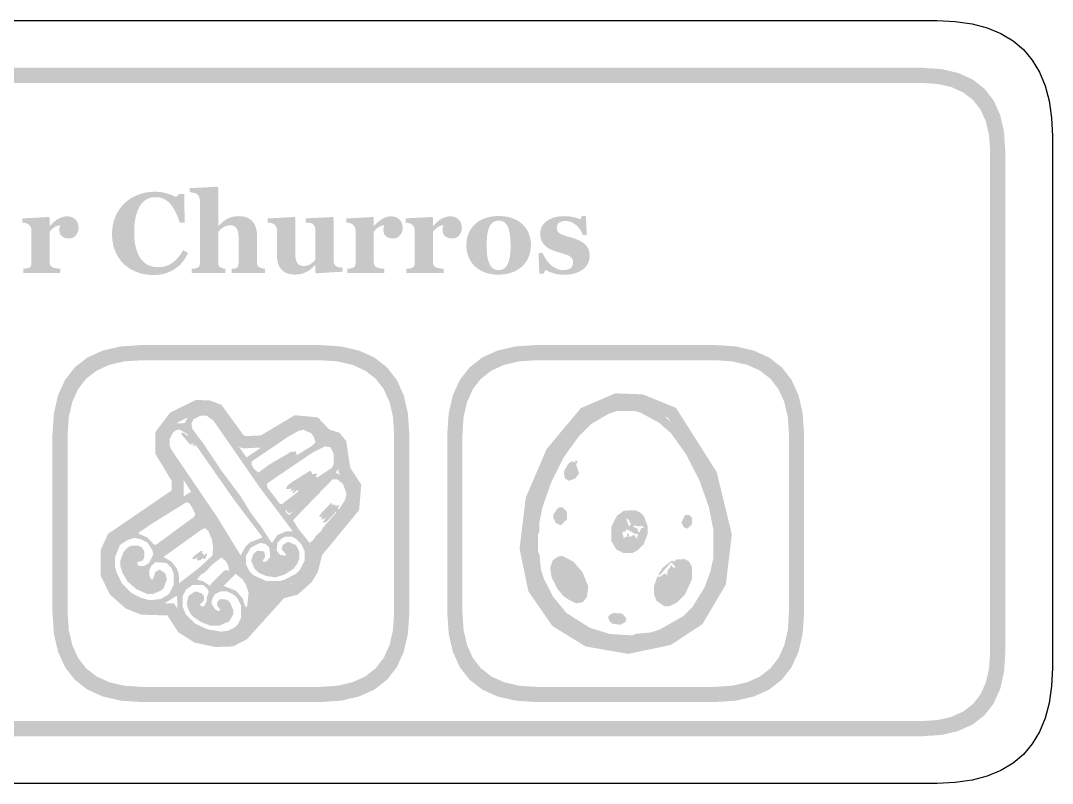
# Model space of a CAD drawing. Header units: millimetres. Extents: x 6 to 297, y 55 to 451.
# Drawn here: x 176.86 to 204.04, y 339.16 to 359.24 of the extents above; entities that cross this region are included whole.
import ezdxf

# ---------------------------------------------------------------- set-up
doc = ezdxf.new("R2010")
doc.units = ezdxf.units.MM
doc.layers.add('CUT', color=1, linetype='Continuous')
doc.layers.add('RASTER', color=7, linetype='Continuous')

msp = doc.modelspace()

# ---------------------------------------------------------------- hatches: boundary and pattern name
at = {"layer": 'RASTER'}
h = msp.add_hatch(color=7, dxfattribs=at)
h.paths.add_polyline_path([(141.2, 355.8), (141.234, 356.316), (141.337, 356.763), (141.509, 357.141), (141.75, 357.45), (142.059, 357.691), (142.438, 357.862), (142.884, 357.966), (143.4, 358), (200.6, 358), (201.116, 357.966), (201.563, 357.862), (201.941, 357.691), (202.25, 357.45), (202.491, 357.141), (202.663, 356.763), (202.766, 356.316), (202.8, 355.8), (202.8, 342.6), (202.766, 342.084), (202.663, 341.638), (202.491, 341.259), (202.25, 340.95), (201.941, 340.709), (201.563, 340.538), (201.116, 340.434), (200.6, 340.4), (143.4, 340.4), (142.884, 340.434), (142.438, 340.538), (142.059, 340.709), (141.75, 340.95), (141.509, 341.259), (141.337, 341.638), (141.234, 342.084), (141.2, 342.6)])
h.paths.add_polyline_path([(141.6, 355.8), (141.6, 342.6), (141.628, 342.178), (141.712, 341.813), (141.853, 341.503), (142.05, 341.25), (142.303, 341.053), (142.613, 340.912), (142.978, 340.828), (143.4, 340.8), (200.6, 340.8), (201.022, 340.828), (201.388, 340.912), (201.697, 341.053), (201.95, 341.25), (202.147, 341.503), (202.288, 341.813), (202.372, 342.178), (202.4, 342.6), (202.4, 355.8), (202.372, 356.222), (202.288, 356.588), (202.147, 356.897), (201.95, 357.15), (201.697, 357.347), (201.388, 357.488), (201.022, 357.572), (200.6, 357.6), (143.4, 357.6), (142.978, 357.572), (142.613, 357.488), (142.303, 357.347), (142.05, 357.15), (141.853, 356.897), (141.712, 356.588), (141.628, 356.222), (141.6, 355.8)], flags=0)
for points in [[(180.355, 352.544), (180.299, 352.545), (180.243, 352.549), (180.188, 352.555), (180.134, 352.563), (180.081, 352.573), (180.029, 352.586), (179.978, 352.601), (179.928, 352.618), (179.879, 352.638), (179.831, 352.659), (179.786, 352.683), (179.741, 352.709), (179.699, 352.737), (179.658, 352.767), (179.618, 352.799), (179.581, 352.833), (179.545, 352.868), (179.512, 352.906), (179.48, 352.945), (179.451, 352.987), (179.423, 353.03), (179.398, 353.076), (179.374, 353.124), (179.352, 353.173), (179.332, 353.225), (179.316, 353.277), (179.301, 353.331), (179.289, 353.386), (179.28, 353.443), (179.274, 353.5), (179.27, 353.559), (179.269, 353.62), (179.27, 353.679), (179.274, 353.738), (179.28, 353.796), (179.29, 353.852), (179.301, 353.908), (179.316, 353.962), (179.333, 354.015), (179.353, 354.067), (179.375, 354.118), (179.399, 354.167), (179.426, 354.214), (179.454, 354.259), (179.485, 354.303), (179.517, 354.345), (179.552, 354.385), (179.589, 354.424), (179.628, 354.46), (179.668, 354.494), (179.71, 354.525), (179.754, 354.555), (179.8, 354.583), (179.847, 354.608), (179.897, 354.632), (179.948, 354.653), (180.001, 354.672), (180.055, 354.689), (180.109, 354.703), (180.165, 354.714), (180.222, 354.723), (180.279, 354.729), (180.337, 354.733), (180.396, 354.734), (180.439, 354.734), (180.481, 354.732), (180.522, 354.728), (180.562, 354.724), (180.601, 354.718), (180.638, 354.711), (180.675, 354.702), (180.711, 354.693), (180.746, 354.682), (180.78, 354.671), (180.812, 354.66), (180.843, 354.648), (180.872, 354.636), (180.9, 354.624), (180.926, 354.611), (180.952, 354.598), (181.042, 354.679), (181.17, 354.679), (181.183, 353.92), (181.054, 353.92), (181.026, 354.004), (180.997, 354.082), (180.966, 354.154), (180.933, 354.221), (180.9, 354.282), (180.865, 354.337), (180.828, 354.386), (180.791, 354.43), (180.751, 354.468), (180.709, 354.501), (180.666, 354.529), (180.62, 354.552), (180.572, 354.569), (180.522, 354.582), (180.47, 354.59), (180.416, 354.592), (180.349, 354.588), (180.286, 354.577), (180.228, 354.558), (180.173, 354.532), (180.123, 354.497), (180.077, 354.456), (180.035, 354.407), (179.997, 354.35), (179.963, 354.286), (179.934, 354.216), (179.909, 354.14), (179.889, 354.058), (179.873, 353.97), (179.862, 353.876), (179.855, 353.776), (179.853, 353.669), (179.854, 353.609), (179.856, 353.55), (179.86, 353.494), (179.865, 353.44), (179.872, 353.388), (179.881, 353.339), (179.891, 353.292), (179.902, 353.247), (179.915, 353.204), (179.929, 353.163), (179.943, 353.125), (179.959, 353.089), (179.975, 353.055), (179.993, 353.022), (180.011, 352.993), (180.03, 352.965), (180.052, 352.938), (180.075, 352.913), (180.098, 352.89), (180.123, 352.868), (180.148, 352.849), (180.175, 352.831), (180.203, 352.815), (180.231, 352.801), (180.26, 352.789), (180.29, 352.779), (180.321, 352.77), (180.353, 352.762), (180.385, 352.757), (180.419, 352.753), (180.453, 352.75), (180.487, 352.749), (180.538, 352.751), (180.587, 352.756), (180.635, 352.765), (180.681, 352.777), (180.726, 352.793), (180.77, 352.812), (180.812, 352.835), (180.853, 352.861), (180.892, 352.89), (180.931, 352.924), (180.969, 352.96), (181.006, 353.001), (181.042, 353.045), (181.077, 353.092), (181.112, 353.143), (181.145, 353.198), (181.271, 353.121), (181.255, 353.09), (181.238, 353.059), (181.221, 353.029), (181.204, 352.999), (181.185, 352.971), (181.167, 352.943), (181.147, 352.917), (181.127, 352.891), (181.107, 352.866), (181.086, 352.842), (181.064, 352.818), (181.041, 352.796), (181.017, 352.775), (180.993, 352.754), (180.967, 352.734), (180.941, 352.716), (180.912, 352.696), (180.882, 352.678), (180.851, 352.66), (180.82, 352.644), (180.787, 352.629), (180.754, 352.615), (180.72, 352.602), (180.686, 352.59), (180.65, 352.579), (180.613, 352.57), (180.574, 352.562), (180.533, 352.556), (180.491, 352.551), (180.448, 352.547), (180.402, 352.545), (180.355, 352.544)], [(183.3, 352.6), (182.418, 352.6), (182.418, 352.707), (182.425, 352.708), (182.433, 352.708), (182.441, 352.709), (182.45, 352.71), (182.459, 352.711), (182.468, 352.712), (182.477, 352.713), (182.487, 352.714), (182.496, 352.715), (182.505, 352.717), (182.514, 352.718), (182.521, 352.72), (182.528, 352.722), (182.535, 352.724), (182.54, 352.726), (182.545, 352.729), (182.553, 352.733), (182.56, 352.738), (182.566, 352.743), (182.572, 352.749), (182.577, 352.755), (182.581, 352.761), (182.585, 352.768), (182.589, 352.776), (182.592, 352.784), (182.594, 352.793), (182.596, 352.803), (182.598, 352.814), (182.599, 352.826), (182.6, 352.838), (182.601, 352.852), (182.601, 352.867), (182.601, 353.552), (182.6, 353.589), (182.598, 353.623), (182.593, 353.655), (182.587, 353.684), (182.579, 353.711), (182.569, 353.736), (182.558, 353.758), (182.545, 353.778), (182.53, 353.795), (182.514, 353.81), (182.496, 353.823), (182.476, 353.834), (182.456, 353.842), (182.433, 353.848), (182.41, 353.851), (182.384, 353.852), (182.37, 353.852), (182.355, 353.851), (182.341, 353.85), (182.328, 353.848), (182.314, 353.846), (182.301, 353.843), (182.288, 353.839), (182.275, 353.835), (182.263, 353.83), (182.25, 353.825), (182.238, 353.819), (182.225, 353.813), (182.213, 353.807), (182.201, 353.799), (182.188, 353.792), (182.176, 353.784), (182.166, 353.776), (182.156, 353.769), (182.147, 353.761), (182.138, 353.754), (182.13, 353.746), (182.122, 353.739), (182.115, 353.731), (182.108, 353.724), (182.102, 353.716), (182.096, 353.709), (182.09, 353.701), (182.085, 353.695), (182.079, 353.688), (182.074, 353.682), (182.069, 353.675), (182.065, 353.669), (182.065, 352.883), (182.065, 352.87), (182.066, 352.857), (182.067, 352.845), (182.068, 352.834), (182.07, 352.824), (182.072, 352.814), (182.075, 352.805), (182.078, 352.797), (182.082, 352.789), (182.086, 352.782), (182.091, 352.775), (182.097, 352.768), (182.104, 352.762), (182.111, 352.756), (182.119, 352.75), (182.128, 352.745), (182.134, 352.742), (182.14, 352.739), (182.146, 352.736), (182.153, 352.733), (182.161, 352.73), (182.169, 352.727), (182.177, 352.724), (182.186, 352.722), (182.195, 352.719), (182.204, 352.717), (182.212, 352.715), (182.221, 352.713), (182.23, 352.711), (182.238, 352.709), (182.247, 352.708), (182.255, 352.707), (182.255, 352.6), (181.365, 352.6), (181.365, 352.707), (181.374, 352.708), (181.384, 352.708), (181.393, 352.709), (181.402, 352.71), (181.411, 352.711), (181.421, 352.712), (181.43, 352.713), (181.439, 352.714), (181.448, 352.715), (181.456, 352.717), (181.465, 352.718), (181.473, 352.72), (181.48, 352.722), (181.488, 352.724), (181.495, 352.726), (181.502, 352.729), (181.514, 352.734), (181.524, 352.739), (181.533, 352.744), (181.542, 352.75), (181.549, 352.757), (181.556, 352.764), (181.561, 352.771), (181.566, 352.779), (181.57, 352.788), (181.574, 352.797), (181.576, 352.807), (181.579, 352.818), (181.581, 352.829), (181.582, 352.841), (181.583, 352.853), (181.583, 352.867), (181.583, 354.5), (181.583, 354.512), (181.582, 354.524), (181.58, 354.536), (181.578, 354.548), (181.574, 354.561), (181.571, 354.574), (181.566, 354.586), (181.561, 354.6), (181.555, 354.612), (181.549, 354.624), (181.542, 354.635), (181.535, 354.646), (181.527, 354.655), (181.518, 354.664), (181.509, 354.672), (181.5, 354.679), (181.492, 354.683), (181.483, 354.688), (181.474, 354.692), (181.464, 354.696), (181.453, 354.699), (181.441, 354.703), (181.428, 354.706), (181.415, 354.709), (181.401, 354.711), (181.387, 354.714), (181.374, 354.716), (181.362, 354.718), (181.35, 354.719), (181.338, 354.721), (181.326, 354.722), (181.315, 354.723), (181.315, 354.829), (182.043, 354.868), (182.065, 354.844), (182.065, 353.836), (182.071, 353.836), (182.085, 353.849), (182.098, 353.861), (182.111, 353.872), (182.124, 353.884), (182.136, 353.895), (182.148, 353.906), (182.16, 353.916), (182.171, 353.926), (182.183, 353.936), (182.195, 353.947), (182.207, 353.957), (182.221, 353.967), (182.235, 353.977), (182.249, 353.987), (182.264, 353.997), (182.28, 354.008), (182.294, 354.016), (182.309, 354.025), (182.326, 354.033), (182.343, 354.04), (182.361, 354.048), (182.38, 354.055), (182.4, 354.061), (182.422, 354.068), (182.444, 354.074), (182.466, 354.079), (182.489, 354.083), (182.512, 354.086), (182.536, 354.089), (182.56, 354.091), (182.585, 354.092), (182.61, 354.093), (182.667, 354.091), (182.721, 354.084), (182.771, 354.074), (182.818, 354.059), (182.86, 354.039), (182.899, 354.016), (182.935, 353.988), (182.967, 353.956), (182.995, 353.921), (183.019, 353.883), (183.039, 353.842), (183.056, 353.799), (183.069, 353.752), (183.078, 353.703), (183.084, 353.652), (183.086, 353.598), (183.086, 352.88), (183.086, 352.867), (183.087, 352.854), (183.088, 352.842), (183.09, 352.831), (183.092, 352.821), (183.095, 352.811), (183.098, 352.802), (183.102, 352.793), (183.107, 352.786), (183.112, 352.778), (183.118, 352.771), (183.125, 352.764), (183.133, 352.758), (183.142, 352.752), (183.152, 352.747), (183.162, 352.742), (183.169, 352.739), (183.176, 352.736), (183.183, 352.734), (183.19, 352.731), (183.197, 352.729), (183.205, 352.726), (183.213, 352.724), (183.221, 352.722), (183.229, 352.719), (183.238, 352.717), (183.247, 352.715), (183.257, 352.714), (183.267, 352.712), (183.277, 352.71), (183.288, 352.708), (183.3, 352.707)], [(178.387, 353.785), (178.386, 353.758), (178.382, 353.731), (178.377, 353.705), (178.37, 353.681), (178.36, 353.656), (178.348, 353.633), (178.334, 353.611), (178.318, 353.59), (178.3, 353.57), (178.281, 353.553), (178.26, 353.538), (178.238, 353.526), (178.215, 353.517), (178.19, 353.511), (178.164, 353.507), (178.136, 353.505), (178.11, 353.506), (178.085, 353.509), (178.061, 353.513), (178.038, 353.519), (178.015, 353.526), (177.994, 353.536), (177.974, 353.547), (177.955, 353.559), (177.938, 353.574), (177.923, 353.59), (177.91, 353.607), (177.9, 353.626), (177.892, 353.647), (177.886, 353.67), (177.883, 353.694), (177.881, 353.719), (177.881, 353.732), (177.882, 353.743), (177.882, 353.754), (177.883, 353.765), (177.884, 353.774), (177.885, 353.783), (177.887, 353.791), (177.889, 353.799), (177.89, 353.806), (177.892, 353.813), (177.894, 353.82), (177.896, 353.827), (177.897, 353.833), (177.899, 353.84), (177.9, 353.846), (177.902, 353.852), (177.885, 353.851), (177.868, 353.848), (177.85, 353.844), (177.833, 353.839), (177.815, 353.833), (177.797, 353.825), (177.778, 353.816), (177.76, 353.806), (177.741, 353.794), (177.724, 353.782), (177.706, 353.768), (177.689, 353.754), (177.673, 353.739), (177.658, 353.723), (177.642, 353.706), (177.628, 353.688), (177.628, 352.884), (177.628, 352.872), (177.629, 352.86), (177.63, 352.848), (177.632, 352.837), (177.634, 352.827), (177.637, 352.817), (177.64, 352.808), (177.644, 352.799), (177.648, 352.791), (177.653, 352.783), (177.659, 352.776), (177.666, 352.769), (177.673, 352.763), (177.681, 352.757), (177.689, 352.751), (177.698, 352.746), (177.707, 352.743), (177.717, 352.739), (177.728, 352.735), (177.741, 352.732), (177.754, 352.728), (177.769, 352.725), (177.785, 352.722), (177.803, 352.719), (177.82, 352.717), (177.837, 352.714), (177.852, 352.712), (177.865, 352.711), (177.878, 352.709), (177.889, 352.708), (177.899, 352.707), (177.908, 352.707), (177.908, 352.6), (176.928, 352.6), (176.928, 352.707), (176.937, 352.708), (176.946, 352.709), (176.955, 352.709), (176.965, 352.71), (176.974, 352.711), (176.983, 352.713), (176.992, 352.714), (177.002, 352.715), (177.011, 352.716), (177.02, 352.718), (177.028, 352.719), (177.036, 352.721), (177.044, 352.723), (177.052, 352.725), (177.059, 352.727), (177.065, 352.729), (177.077, 352.733), (177.087, 352.738), (177.096, 352.743), (177.105, 352.749), (177.113, 352.756), (177.119, 352.763), (177.125, 352.771), (177.13, 352.779), (177.134, 352.787), (177.138, 352.797), (177.141, 352.807), (177.143, 352.818), (177.145, 352.829), (177.146, 352.841), (177.147, 352.853), (177.147, 352.867), (177.147, 353.719), (177.147, 353.732), (177.146, 353.745), (177.144, 353.757), (177.141, 353.769), (177.138, 353.781), (177.133, 353.792), (177.128, 353.803), (177.123, 353.814), (177.116, 353.824), (177.109, 353.833), (177.102, 353.843), (177.095, 353.851), (177.087, 353.859), (177.079, 353.867), (177.071, 353.874), (177.063, 353.88), (177.056, 353.885), (177.048, 353.889), (177.041, 353.893), (177.033, 353.896), (177.024, 353.9), (177.015, 353.903), (177.006, 353.907), (176.996, 353.91), (176.986, 353.912), (176.975, 353.915), (176.965, 353.917), (176.954, 353.919), (176.942, 353.921), (176.931, 353.923), (176.919, 353.924), (176.907, 353.926), (176.907, 354.033), (177.606, 354.071), (177.628, 354.049), (177.628, 353.836), (177.634, 353.836), (177.659, 353.865), (177.685, 353.892), (177.711, 353.917), (177.738, 353.941), (177.765, 353.963), (177.792, 353.984), (177.82, 354.003), (177.848, 354.02), (177.877, 354.036), (177.906, 354.049), (177.935, 354.061), (177.964, 354.07), (177.994, 354.077), (178.024, 354.083), (178.054, 354.086), (178.085, 354.087), (178.118, 354.086), (178.15, 354.082), (178.18, 354.075), (178.208, 354.066), (178.234, 354.054), (178.259, 354.039), (178.282, 354.022), (178.304, 354.003), (178.323, 353.981), (178.34, 353.957), (178.354, 353.933), (178.366, 353.906), (178.375, 353.878), (178.382, 353.849), (178.385, 353.818), (178.387, 353.785)], [(185.346, 352.631), (184.647, 352.588), (184.625, 352.609), (184.625, 352.801), (184.617, 352.801), (184.604, 352.789), (184.592, 352.778), (184.58, 352.767), (184.567, 352.756), (184.555, 352.745), (184.543, 352.734), (184.531, 352.723), (184.519, 352.712), (184.507, 352.701), (184.494, 352.691), (184.481, 352.681), (184.467, 352.671), (184.453, 352.661), (184.438, 352.652), (184.422, 352.643), (184.406, 352.634), (184.387, 352.624), (184.369, 352.615), (184.351, 352.607), (184.333, 352.599), (184.316, 352.592), (184.298, 352.586), (184.281, 352.58), (184.264, 352.575), (184.247, 352.571), (184.227, 352.567), (184.206, 352.563), (184.183, 352.561), (184.157, 352.559), (184.13, 352.557), (184.101, 352.556), (184.07, 352.556), (184.017, 352.558), (183.966, 352.564), (183.919, 352.575), (183.875, 352.589), (183.834, 352.608), (183.797, 352.631), (183.762, 352.658), (183.731, 352.689), (183.704, 352.724), (183.68, 352.763), (183.659, 352.805), (183.643, 352.85), (183.63, 352.899), (183.621, 352.951), (183.615, 353.007), (183.613, 353.066), (183.613, 353.725), (183.613, 353.739), (183.612, 353.752), (183.61, 353.765), (183.608, 353.777), (183.605, 353.788), (183.601, 353.799), (183.596, 353.809), (183.591, 353.818), (183.586, 353.827), (183.579, 353.835), (183.573, 353.844), (183.566, 353.852), (183.558, 353.86), (183.55, 353.867), (183.542, 353.875), (183.533, 353.882), (183.525, 353.887), (183.517, 353.892), (183.508, 353.896), (183.499, 353.901), (183.489, 353.904), (183.479, 353.908), (183.468, 353.911), (183.457, 353.913), (183.445, 353.916), (183.434, 353.918), (183.423, 353.919), (183.412, 353.921), (183.401, 353.923), (183.391, 353.924), (183.381, 353.925), (183.372, 353.926), (183.372, 354.033), (184.082, 354.071), (184.098, 354.049), (184.098, 353.075), (184.099, 353.038), (184.102, 353.004), (184.106, 352.973), (184.113, 352.944), (184.121, 352.917), (184.131, 352.893), (184.142, 352.871), (184.156, 352.852), (184.171, 352.835), (184.188, 352.821), (184.205, 352.808), (184.225, 352.798), (184.245, 352.79), (184.267, 352.785), (184.29, 352.781), (184.315, 352.78), (184.341, 352.781), (184.366, 352.784), (184.39, 352.788), (184.414, 352.794), (184.437, 352.801), (184.459, 352.811), (184.481, 352.822), (184.502, 352.834), (184.522, 352.848), (184.54, 352.862), (184.557, 352.876), (184.573, 352.89), (184.588, 352.905), (184.601, 352.92), (184.612, 352.935), (184.623, 352.95), (184.623, 353.74), (184.622, 353.752), (184.621, 353.764), (184.62, 353.776), (184.618, 353.787), (184.615, 353.798), (184.612, 353.809), (184.608, 353.819), (184.604, 353.829), (184.598, 353.839), (184.593, 353.848), (184.587, 353.857), (184.58, 353.865), (184.573, 353.873), (184.565, 353.88), (184.557, 353.887), (184.548, 353.893), (184.541, 353.898), (184.533, 353.902), (184.525, 353.905), (184.516, 353.908), (184.506, 353.911), (184.496, 353.913), (184.484, 353.915), (184.472, 353.917), (184.46, 353.918), (184.448, 353.92), (184.435, 353.921), (184.423, 353.922), (184.41, 353.923), (184.398, 353.924), (184.385, 353.925), (184.372, 353.926), (184.372, 354.033), (185.083, 354.071), (185.104, 354.049), (185.104, 352.918), (185.105, 352.905), (185.106, 352.893), (185.107, 352.882), (185.11, 352.87), (185.113, 352.86), (185.116, 352.85), (185.12, 352.84), (185.125, 352.831), (185.13, 352.822), (185.136, 352.813), (185.143, 352.805), (185.15, 352.798), (185.158, 352.79), (185.166, 352.783), (185.175, 352.776), (185.185, 352.77), (185.192, 352.766), (185.2, 352.762), (185.208, 352.758), (185.217, 352.755), (185.226, 352.752), (185.236, 352.75), (185.247, 352.748), (185.258, 352.746), (185.269, 352.744), (185.28, 352.743), (185.291, 352.742), (185.302, 352.74), (185.313, 352.74), (185.324, 352.739), (185.335, 352.738), (185.346, 352.738)], [(186.924, 353.785), (186.923, 353.758), (186.92, 353.731), (186.914, 353.705), (186.907, 353.681), (186.897, 353.656), (186.885, 353.633), (186.871, 353.611), (186.855, 353.59), (186.837, 353.57), (186.818, 353.553), (186.797, 353.538), (186.775, 353.526), (186.752, 353.517), (186.727, 353.511), (186.701, 353.507), (186.673, 353.505), (186.647, 353.506), (186.622, 353.509), (186.598, 353.513), (186.575, 353.519), (186.553, 353.526), (186.531, 353.536), (186.511, 353.547), (186.492, 353.559), (186.475, 353.574), (186.46, 353.59), (186.447, 353.607), (186.437, 353.626), (186.429, 353.647), (186.423, 353.67), (186.42, 353.694), (186.418, 353.719), (186.419, 353.732), (186.419, 353.743), (186.419, 353.754), (186.42, 353.765), (186.421, 353.774), (186.423, 353.783), (186.424, 353.791), (186.426, 353.799), (186.428, 353.806), (186.429, 353.813), (186.431, 353.82), (186.433, 353.827), (186.434, 353.833), (186.436, 353.84), (186.437, 353.846), (186.439, 353.852), (186.422, 353.851), (186.405, 353.848), (186.387, 353.844), (186.37, 353.839), (186.352, 353.833), (186.334, 353.825), (186.315, 353.816), (186.297, 353.806), (186.278, 353.794), (186.261, 353.782), (186.243, 353.768), (186.227, 353.754), (186.21, 353.739), (186.195, 353.723), (186.18, 353.706), (186.165, 353.688), (186.165, 352.884), (186.165, 352.872), (186.166, 352.86), (186.167, 352.848), (186.169, 352.837), (186.171, 352.827), (186.174, 352.817), (186.177, 352.808), (186.181, 352.799), (186.186, 352.791), (186.191, 352.783), (186.196, 352.776), (186.203, 352.769), (186.21, 352.763), (186.218, 352.757), (186.226, 352.751), (186.235, 352.746), (186.244, 352.743), (186.254, 352.739), (186.265, 352.735), (186.278, 352.732), (186.291, 352.728), (186.306, 352.725), (186.323, 352.722), (186.34, 352.719), (186.358, 352.717), (186.374, 352.714), (186.389, 352.712), (186.403, 352.711), (186.415, 352.709), (186.426, 352.708), (186.436, 352.707), (186.445, 352.707), (186.445, 352.6), (185.465, 352.6), (185.465, 352.707), (185.474, 352.708), (185.483, 352.709), (185.492, 352.709), (185.502, 352.71), (185.511, 352.711), (185.52, 352.713), (185.529, 352.714), (185.539, 352.715), (185.548, 352.716), (185.557, 352.718), (185.565, 352.719), (185.573, 352.721), (185.581, 352.723), (185.589, 352.725), (185.596, 352.727), (185.603, 352.729), (185.614, 352.733), (185.624, 352.738), (185.634, 352.743), (185.642, 352.749), (185.65, 352.756), (185.656, 352.763), (185.662, 352.771), (185.667, 352.779), (185.671, 352.787), (185.675, 352.797), (185.678, 352.807), (185.68, 352.818), (185.682, 352.829), (185.683, 352.841), (185.684, 352.853), (185.685, 352.867), (185.685, 353.719), (185.684, 353.732), (185.683, 353.745), (185.681, 353.757), (185.678, 353.769), (185.675, 353.781), (185.671, 353.792), (185.666, 353.803), (185.66, 353.814), (185.653, 353.824), (185.647, 353.833), (185.64, 353.843), (185.632, 353.851), (185.625, 353.859), (185.617, 353.867), (185.608, 353.874), (185.6, 353.88), (185.593, 353.885), (185.586, 353.889), (185.578, 353.893), (185.57, 353.896), (185.561, 353.9), (185.552, 353.903), (185.543, 353.907), (185.533, 353.91), (185.523, 353.912), (185.512, 353.915), (185.502, 353.917), (185.491, 353.919), (185.479, 353.921), (185.468, 353.923), (185.456, 353.924), (185.444, 353.926), (185.444, 354.033), (186.143, 354.071), (186.165, 354.049), (186.165, 353.836), (186.171, 353.836), (186.196, 353.865), (186.222, 353.892), (186.248, 353.917), (186.275, 353.941), (186.302, 353.963), (186.33, 353.984), (186.357, 354.003), (186.385, 354.02), (186.414, 354.036), (186.443, 354.049), (186.472, 354.061), (186.501, 354.07), (186.531, 354.077), (186.561, 354.083), (186.591, 354.086), (186.622, 354.087), (186.655, 354.086), (186.687, 354.082), (186.717, 354.075), (186.745, 354.066), (186.771, 354.054), (186.796, 354.039), (186.82, 354.022), (186.841, 354.003), (186.86, 353.981), (186.877, 353.957), (186.891, 353.933), (186.903, 353.906), (186.912, 353.878), (186.919, 353.849), (186.923, 353.818), (186.924, 353.785)], [(188.484, 353.785), (188.483, 353.758), (188.48, 353.731), (188.474, 353.705), (188.467, 353.681), (188.457, 353.656), (188.445, 353.633), (188.431, 353.611), (188.415, 353.59), (188.397, 353.57), (188.378, 353.553), (188.357, 353.538), (188.335, 353.526), (188.312, 353.517), (188.287, 353.511), (188.261, 353.507), (188.233, 353.505), (188.207, 353.506), (188.182, 353.509), (188.158, 353.513), (188.135, 353.519), (188.113, 353.526), (188.092, 353.536), (188.071, 353.547), (188.052, 353.559), (188.035, 353.574), (188.02, 353.59), (188.007, 353.607), (187.997, 353.626), (187.989, 353.647), (187.983, 353.67), (187.98, 353.694), (187.979, 353.719), (187.979, 353.732), (187.979, 353.743), (187.98, 353.754), (187.98, 353.765), (187.981, 353.774), (187.983, 353.783), (187.984, 353.791), (187.986, 353.799), (187.988, 353.806), (187.989, 353.813), (187.991, 353.82), (187.993, 353.827), (187.994, 353.833), (187.996, 353.84), (187.998, 353.846), (187.999, 353.852), (187.982, 353.851), (187.965, 353.848), (187.947, 353.844), (187.93, 353.839), (187.912, 353.833), (187.894, 353.825), (187.875, 353.816), (187.857, 353.806), (187.839, 353.794), (187.821, 353.782), (187.803, 353.768), (187.787, 353.754), (187.77, 353.739), (187.755, 353.723), (187.74, 353.706), (187.725, 353.688), (187.725, 352.884), (187.725, 352.872), (187.726, 352.86), (187.727, 352.848), (187.729, 352.837), (187.731, 352.827), (187.734, 352.817), (187.737, 352.808), (187.741, 352.799), (187.746, 352.791), (187.751, 352.783), (187.756, 352.776), (187.763, 352.769), (187.77, 352.763), (187.778, 352.757), (187.786, 352.751), (187.795, 352.746), (187.804, 352.743), (187.814, 352.739), (187.825, 352.735), (187.838, 352.732), (187.851, 352.728), (187.866, 352.725), (187.883, 352.722), (187.9, 352.719), (187.918, 352.717), (187.934, 352.714), (187.949, 352.712), (187.963, 352.711), (187.975, 352.709), (187.986, 352.708), (187.996, 352.707), (188.005, 352.707), (188.005, 352.6), (187.025, 352.6), (187.025, 352.707), (187.034, 352.708), (187.043, 352.709), (187.052, 352.709), (187.062, 352.71), (187.071, 352.711), (187.08, 352.713), (187.09, 352.714), (187.099, 352.715), (187.108, 352.716), (187.117, 352.718), (187.125, 352.719), (187.133, 352.721), (187.141, 352.723), (187.149, 352.725), (187.156, 352.727), (187.163, 352.729), (187.174, 352.733), (187.184, 352.738), (187.194, 352.743), (187.202, 352.749), (187.21, 352.756), (187.216, 352.763), (187.222, 352.771), (187.227, 352.779), (187.231, 352.787), (187.235, 352.797), (187.238, 352.807), (187.24, 352.818), (187.242, 352.829), (187.244, 352.841), (187.244, 352.853), (187.245, 352.867), (187.245, 353.719), (187.244, 353.732), (187.243, 353.745), (187.241, 353.757), (187.238, 353.769), (187.235, 353.781), (187.231, 353.792), (187.226, 353.803), (187.22, 353.814), (187.213, 353.824), (187.207, 353.833), (187.2, 353.843), (187.192, 353.851), (187.185, 353.859), (187.177, 353.867), (187.168, 353.874), (187.16, 353.88), (187.153, 353.885), (187.146, 353.889), (187.138, 353.893), (187.13, 353.896), (187.121, 353.9), (187.112, 353.903), (187.103, 353.907), (187.093, 353.91), (187.083, 353.912), (187.072, 353.915), (187.062, 353.917), (187.051, 353.919), (187.04, 353.921), (187.028, 353.923), (187.016, 353.924), (187.004, 353.926), (187.004, 354.033), (187.703, 354.071), (187.725, 354.049), (187.725, 353.836), (187.731, 353.836), (187.756, 353.865), (187.782, 353.892), (187.809, 353.917), (187.835, 353.941), (187.862, 353.963), (187.89, 353.984), (187.917, 354.003), (187.946, 354.02), (187.974, 354.036), (188.003, 354.049), (188.032, 354.061), (188.061, 354.07), (188.091, 354.077), (188.121, 354.083), (188.152, 354.086), (188.182, 354.087), (188.215, 354.086), (188.247, 354.082), (188.277, 354.075), (188.305, 354.066), (188.332, 354.054), (188.356, 354.039), (188.38, 354.022), (188.401, 354.003), (188.421, 353.981), (188.437, 353.957), (188.452, 353.933), (188.463, 353.906), (188.472, 353.878), (188.479, 353.849), (188.483, 353.818), (188.484, 353.785)], [(191.17, 352.55), (191.135, 352.551), (191.1, 352.553), (191.065, 352.556), (191.03, 352.561), (190.995, 352.567), (190.961, 352.574), (190.927, 352.582), (190.893, 352.592), (190.86, 352.602), (190.829, 352.613), (190.8, 352.624), (190.773, 352.635), (190.747, 352.646), (190.724, 352.657), (190.702, 352.669), (190.683, 352.681), (190.639, 352.581), (190.524, 352.581), (190.505, 353.127), (190.612, 353.127), (190.618, 353.111), (190.625, 353.093), (190.633, 353.076), (190.642, 353.057), (190.651, 353.038), (190.662, 353.019), (190.673, 352.999), (190.686, 352.979), (190.699, 352.958), (190.712, 352.938), (190.726, 352.919), (190.74, 352.9), (190.755, 352.882), (190.771, 352.864), (190.786, 352.847), (190.803, 352.83), (190.82, 352.814), (190.838, 352.798), (190.857, 352.783), (190.877, 352.769), (190.897, 352.756), (190.917, 352.743), (190.938, 352.73), (190.96, 352.719), (190.983, 352.708), (191.005, 352.699), (191.028, 352.691), (191.052, 352.685), (191.076, 352.68), (191.1, 352.676), (191.125, 352.674), (191.15, 352.673), (191.182, 352.674), (191.212, 352.676), (191.24, 352.681), (191.266, 352.686), (191.29, 352.694), (191.312, 352.702), (191.331, 352.713), (191.348, 352.725), (191.364, 352.739), (191.377, 352.755), (191.388, 352.772), (191.397, 352.791), (191.404, 352.812), (191.41, 352.835), (191.413, 352.859), (191.414, 352.886), (191.413, 352.9), (191.412, 352.914), (191.409, 352.927), (191.406, 352.939), (191.402, 352.951), (191.397, 352.962), (191.391, 352.972), (191.384, 352.982), (191.377, 352.992), (191.368, 353.001), (191.359, 353.009), (191.349, 353.018), (191.339, 353.026), (191.328, 353.034), (191.316, 353.041), (191.304, 353.048), (191.289, 353.055), (191.274, 353.062), (191.259, 353.069), (191.244, 353.075), (191.228, 353.081), (191.212, 353.087), (191.195, 353.093), (191.178, 353.098), (191.161, 353.103), (191.142, 353.109), (191.123, 353.115), (191.102, 353.121), (191.081, 353.127), (191.059, 353.134), (191.035, 353.141), (191.011, 353.148), (190.986, 353.155), (190.963, 353.163), (190.94, 353.17), (190.918, 353.177), (190.897, 353.185), (190.877, 353.192), (190.858, 353.2), (190.84, 353.207), (190.822, 353.215), (190.804, 353.224), (190.786, 353.235), (190.768, 353.246), (190.749, 353.258), (190.731, 353.272), (190.712, 353.286), (190.693, 353.302), (190.677, 353.316), (190.662, 353.332), (190.647, 353.348), (190.634, 353.365), (190.621, 353.382), (190.609, 353.401), (190.598, 353.42), (190.587, 353.439), (190.578, 353.46), (190.57, 353.482), (190.563, 353.504), (190.558, 353.528), (190.553, 353.552), (190.55, 353.578), (190.548, 353.604), (190.548, 353.631), (190.551, 353.682), (190.559, 353.73), (190.572, 353.775), (190.591, 353.818), (190.616, 353.859), (190.645, 353.897), (190.681, 353.932), (190.721, 353.965), (190.767, 353.995), (190.815, 354.021), (190.867, 354.043), (190.922, 354.061), (190.98, 354.075), (191.042, 354.085), (191.108, 354.091), (191.176, 354.093), (191.209, 354.092), (191.242, 354.091), (191.273, 354.089), (191.304, 354.086), (191.335, 354.082), (191.364, 354.077), (191.393, 354.072), (191.422, 354.066), (191.449, 354.059), (191.475, 354.052), (191.501, 354.045), (191.525, 354.037), (191.548, 354.03), (191.57, 354.022), (191.59, 354.014), (191.61, 354.006), (191.641, 354.093), (191.752, 354.093), (191.775, 353.593), (191.671, 353.593), (191.657, 353.631), (191.641, 353.667), (191.623, 353.702), (191.602, 353.735), (191.579, 353.767), (191.553, 353.798), (191.526, 353.828), (191.496, 353.856), (191.464, 353.882), (191.432, 353.904), (191.4, 353.923), (191.366, 353.939), (191.333, 353.951), (191.298, 353.96), (191.263, 353.965), (191.228, 353.967), (191.2, 353.966), (191.174, 353.964), (191.15, 353.96), (191.127, 353.955), (191.105, 353.948), (191.086, 353.94), (191.067, 353.931), (191.05, 353.92), (191.035, 353.908), (191.022, 353.894), (191.011, 353.88), (191.002, 353.864), (190.995, 353.847), (190.99, 353.829), (190.987, 353.81), (190.986, 353.789), (190.987, 353.763), (190.992, 353.738), (190.999, 353.715), (191.009, 353.694), (191.023, 353.674), (191.039, 353.657), (191.058, 353.642), (191.08, 353.628), (191.105, 353.616), (191.132, 353.604), (191.162, 353.592), (191.194, 353.58), (191.228, 353.568), (191.264, 353.557), (191.303, 353.546), (191.345, 353.535), (191.408, 353.517), (191.467, 353.498), (191.522, 353.477), (191.572, 353.455), (191.618, 353.431), (191.659, 353.406), (191.696, 353.379), (191.729, 353.351), (191.757, 353.321), (191.782, 353.289), (191.803, 353.254), (191.82, 353.218), (191.833, 353.18), (191.842, 353.14), (191.848, 353.098), (191.85, 353.054), (191.847, 352.996), (191.838, 352.941), (191.824, 352.889), (191.803, 352.841), (191.777, 352.796), (191.744, 352.755), (191.706, 352.717), (191.662, 352.682), (191.613, 352.651), (191.561, 352.624), (191.505, 352.602), (191.445, 352.583), (191.382, 352.569), (191.315, 352.558), (191.244, 352.552), (191.17, 352.55)]]:
    msp.add_hatch(color=7, dxfattribs=at).paths.add_polyline_path(points)
h = msp.add_hatch(color=7, dxfattribs=at)
h.paths.add_polyline_path([(190.081, 353.88), (190.107, 353.854), (190.132, 353.827), (190.155, 353.799), (190.176, 353.769), (190.196, 353.738), (190.214, 353.706), (190.231, 353.673), (190.246, 353.639), (190.259, 353.603), (190.271, 353.567), (190.281, 353.53), (190.289, 353.492), (190.295, 353.454), (190.3, 353.414), (190.302, 353.375), (190.303, 353.334), (190.302, 353.294), (190.3, 353.254), (190.295, 353.215), (190.289, 353.176), (190.281, 353.138), (190.271, 353.1), (190.26, 353.063), (190.247, 353.027), (190.232, 352.992), (190.215, 352.957), (190.197, 352.925), (190.177, 352.893), (190.156, 352.863), (190.133, 352.834), (190.108, 352.806), (190.082, 352.78), (190.052, 352.754), (190.021, 352.728), (189.989, 352.705), (189.955, 352.683), (189.92, 352.663), (189.883, 352.644), (189.845, 352.627), (189.806, 352.612), (189.765, 352.598), (189.723, 352.586), (189.679, 352.576), (189.634, 352.568), (189.587, 352.561), (189.539, 352.557), (189.49, 352.554), (189.439, 352.553), (189.395, 352.554), (189.351, 352.556), (189.309, 352.56), (189.267, 352.566), (189.227, 352.573), (189.187, 352.582), (189.148, 352.592), (189.11, 352.604), (189.073, 352.618), (189.037, 352.633), (189.002, 352.65), (188.969, 352.668), (188.936, 352.689), (188.904, 352.71), (188.874, 352.733), (188.844, 352.758), (188.817, 352.783), (188.792, 352.81), (188.767, 352.838), (188.745, 352.868), (188.723, 352.899), (188.704, 352.931), (188.685, 352.965), (188.668, 353.001), (188.653, 353.037), (188.64, 353.075), (188.629, 353.114), (188.62, 353.154), (188.613, 353.194), (188.608, 353.236), (188.605, 353.279), (188.604, 353.324), (188.605, 353.367), (188.608, 353.409), (188.612, 353.45), (188.618, 353.49), (188.626, 353.528), (188.636, 353.565), (188.647, 353.602), (188.66, 353.636), (188.675, 353.67), (188.692, 353.703), (188.711, 353.735), (188.731, 353.766), (188.753, 353.796), (188.777, 353.825), (188.802, 353.853), (188.83, 353.88), (188.857, 353.905), (188.887, 353.929), (188.918, 353.951), (188.951, 353.971), (188.985, 353.99), (189.021, 354.008), (189.058, 354.024), (189.097, 354.039), (189.137, 354.052), (189.179, 354.064), (189.221, 354.074), (189.265, 354.082), (189.31, 354.088), (189.356, 354.092), (189.404, 354.095), (189.452, 354.096), (189.503, 354.095), (189.552, 354.092), (189.599, 354.088), (189.645, 354.082), (189.689, 354.074), (189.732, 354.064), (189.773, 354.052), (189.813, 354.039), (189.852, 354.024), (189.888, 354.008), (189.924, 353.99), (189.958, 353.971), (189.991, 353.951), (190.022, 353.929), (190.052, 353.905), (190.081, 353.88)])
h.paths.add_polyline_path([(189.706, 352.865), (189.713, 352.886), (189.721, 352.908), (189.727, 352.932), (189.734, 352.956), (189.739, 352.981), (189.744, 353.008), (189.749, 353.036), (189.753, 353.064), (189.757, 353.094), (189.76, 353.125), (189.763, 353.158), (189.765, 353.191), (189.766, 353.226), (189.768, 353.262), (189.768, 353.299), (189.769, 353.337), (189.768, 353.363), (189.768, 353.39), (189.766, 353.418), (189.765, 353.447), (189.763, 353.476), (189.76, 353.507), (189.757, 353.539), (189.754, 353.571), (189.75, 353.603), (189.746, 353.634), (189.741, 353.662), (189.736, 353.689), (189.73, 353.714), (189.724, 353.738), (189.717, 353.759), (189.71, 353.779), (189.701, 353.802), (189.691, 353.823), (189.68, 353.843), (189.668, 353.862), (189.655, 353.879), (189.642, 353.895), (189.628, 353.91), (189.613, 353.924), (189.596, 353.937), (189.579, 353.947), (189.561, 353.956), (189.542, 353.964), (189.522, 353.97), (189.501, 353.974), (189.478, 353.976), (189.455, 353.977), (189.43, 353.976), (189.406, 353.973), (189.383, 353.969), (189.362, 353.963), (189.341, 353.955), (189.323, 353.945), (189.305, 353.933), (189.289, 353.92), (189.274, 353.905), (189.259, 353.889), (189.246, 353.872), (189.234, 353.854), (189.222, 353.835), (189.212, 353.815), (189.202, 353.794), (189.193, 353.772), (189.185, 353.751), (189.179, 353.728), (189.172, 353.705), (189.167, 353.681), (189.162, 353.656), (189.157, 353.631), (189.154, 353.604), (189.15, 353.576), (189.148, 353.548), (189.145, 353.52), (189.143, 353.491), (189.142, 353.462), (189.14, 353.433), (189.139, 353.403), (189.139, 353.373), (189.139, 353.343), (189.139, 353.304), (189.139, 353.266), (189.14, 353.231), (189.141, 353.197), (189.143, 353.165), (189.144, 353.134), (189.147, 353.105), (189.149, 353.078), (189.152, 353.052), (189.156, 353.026), (189.161, 353), (189.167, 352.973), (189.173, 352.947), (189.181, 352.921), (189.189, 352.894), (189.199, 352.868), (189.208, 352.846), (189.217, 352.825), (189.228, 352.805), (189.24, 352.787), (189.252, 352.769), (189.266, 352.753), (189.28, 352.738), (189.295, 352.725), (189.312, 352.712), (189.329, 352.701), (189.347, 352.692), (189.367, 352.685), (189.387, 352.679), (189.409, 352.675), (189.431, 352.673), (189.455, 352.672), (189.477, 352.673), (189.497, 352.675), (189.517, 352.679), (189.537, 352.684), (189.555, 352.691), (189.573, 352.699), (189.59, 352.709), (189.606, 352.721), (189.621, 352.734), (189.636, 352.748), (189.649, 352.764), (189.662, 352.781), (189.674, 352.8), (189.686, 352.82), (189.696, 352.842), (189.706, 352.865)], flags=0)
h = msp.add_hatch(color=7, dxfattribs=at)
h.paths.add_polyline_path([(177.7, 348.35), (177.737, 348.901), (177.847, 349.378), (178.03, 349.782), (178.288, 350.112), (178.618, 350.37), (179.022, 350.553), (179.499, 350.663), (180.05, 350.7), (184.75, 350.7), (185.301, 350.663), (185.778, 350.553), (186.182, 350.37), (186.513, 350.112), (186.77, 349.782), (186.953, 349.378), (187.063, 348.901), (187.1, 348.35), (187.1, 343.65), (187.063, 343.099), (186.953, 342.622), (186.77, 342.218), (186.513, 341.888), (186.182, 341.63), (185.778, 341.447), (185.301, 341.337), (184.75, 341.3), (180.05, 341.3), (179.499, 341.337), (179.022, 341.447), (178.618, 341.63), (178.288, 341.888), (178.03, 342.218), (177.847, 342.622), (177.737, 343.099), (177.7, 343.65)])
h.paths.add_polyline_path([(178.1, 348.35), (178.1, 343.65), (178.13, 343.193), (178.222, 342.797), (178.374, 342.462), (178.588, 342.188), (178.862, 341.974), (179.197, 341.822), (179.593, 341.73), (180.05, 341.7), (184.75, 341.7), (185.207, 341.73), (185.603, 341.822), (185.938, 341.974), (186.213, 342.188), (186.426, 342.462), (186.578, 342.797), (186.67, 343.193), (186.7, 343.65), (186.7, 348.35), (186.67, 348.807), (186.578, 349.203), (186.426, 349.538), (186.213, 349.813), (185.938, 350.026), (185.603, 350.178), (185.207, 350.27), (184.75, 350.3), (180.05, 350.3), (179.593, 350.27), (179.197, 350.178), (178.862, 350.026), (178.587, 349.813), (178.374, 349.538), (178.222, 349.203), (178.13, 348.807), (178.1, 348.35)], flags=0)
h = msp.add_hatch(color=7, dxfattribs=at)
h.paths.add_polyline_path([(188.1, 348.35), (188.137, 348.901), (188.247, 349.378), (188.43, 349.782), (188.688, 350.112), (189.018, 350.37), (189.422, 350.553), (189.899, 350.663), (190.45, 350.7), (195.15, 350.7), (195.701, 350.663), (196.178, 350.553), (196.582, 350.37), (196.913, 350.112), (197.17, 349.782), (197.353, 349.378), (197.463, 348.901), (197.5, 348.35), (197.5, 343.65), (197.463, 343.099), (197.353, 342.622), (197.17, 342.218), (196.913, 341.888), (196.582, 341.63), (196.178, 341.447), (195.701, 341.337), (195.15, 341.3), (190.45, 341.3), (189.899, 341.337), (189.422, 341.447), (189.018, 341.63), (188.687, 341.888), (188.43, 342.218), (188.247, 342.622), (188.137, 343.099), (188.1, 343.65)])
h.paths.add_polyline_path([(188.5, 348.35), (188.5, 343.65), (188.53, 343.193), (188.622, 342.797), (188.774, 342.462), (188.987, 342.188), (189.262, 341.974), (189.597, 341.822), (189.993, 341.73), (190.45, 341.7), (195.15, 341.7), (195.607, 341.73), (196.003, 341.822), (196.338, 341.974), (196.612, 342.188), (196.826, 342.462), (196.978, 342.797), (197.07, 343.193), (197.1, 343.65), (197.1, 348.35), (197.07, 348.807), (196.978, 349.203), (196.826, 349.538), (196.613, 349.813), (196.338, 350.026), (196.003, 350.178), (195.607, 350.27), (195.15, 350.3), (190.45, 350.3), (189.993, 350.27), (189.597, 350.178), (189.262, 350.026), (188.987, 349.813), (188.774, 349.538), (188.622, 349.203), (188.53, 348.807), (188.5, 348.35)], flags=0)
h = msp.add_hatch(color=7, dxfattribs=at)
h.paths.add_polyline_path([(181.472, 349.252), (181.841, 349.244), (182.152, 349.123), (182.736, 348.322), (182.775, 348.302), (183.191, 348.321), (184.082, 348.853), (184.69, 348.796), (184.993, 348.472), (185.256, 348.393), (185.436, 348.174), (185.544, 347.469), (185.833, 347.027), (185.778, 346.353), (184.801, 345.167), (184.69, 344.723), (184.524, 344.454), (184.16, 344.128), (183.797, 344.033), (182.826, 342.956), (182.46, 342.765), (181.982, 342.75), (181.439, 342.867), (181.018, 343.136), (180.726, 343.58), (180.035, 343.602), (179.624, 343.767), (179.208, 344.138), (178.971, 344.628), (178.971, 345.309), (179.161, 345.726), (180.839, 346.872), (180.839, 347.125), (180.41, 347.834), (180.41, 348.408), (180.797, 348.92)])
h.paths.add_polyline_path([(181.543, 348.93), (181.006, 348.666), (180.73, 348.301), (180.73, 347.924), (181.159, 347.214), (181.159, 346.703), (179.415, 345.512), (179.291, 345.239), (179.291, 344.702), (179.468, 344.335), (179.795, 344.043), (180.101, 343.92), (180.903, 343.895), (181.248, 343.369), (181.563, 343.168), (182.011, 343.071), (182.377, 343.083), (182.627, 343.213), (183.624, 344.319), (184.004, 344.418), (184.276, 344.662), (184.392, 344.848), (184.508, 345.315), (185.467, 346.479), (185.505, 346.943), (185.238, 347.352), (185.133, 348.039), (185.071, 348.115), (184.819, 348.19), (184.539, 348.489), (184.156, 348.525), (183.286, 348.006), (182.704, 347.978), (182.522, 348.072), (181.948, 348.858), (181.777, 348.925), (181.543, 348.93)], flags=0)
h = msp.add_hatch(color=7, dxfattribs=at)
h.paths.add_polyline_path([(192.529, 349.428), (193.252, 349.401), (194.126, 349.045), (195.197, 347.355), (195.596, 345.718), (195.44, 344.397), (194.821, 343.351), (193.988, 342.803), (192.863, 342.569), (191.741, 342.765), (190.866, 343.305), (190.237, 344.216), (190.004, 345.339), (190.167, 346.679), (190.716, 347.96), (191.616, 349.037)])
h.paths.add_polyline_path([(192.589, 349.105), (191.812, 348.773), (190.992, 347.791), (190.479, 346.595), (190.328, 345.353), (190.537, 344.344), (191.091, 343.542), (191.857, 343.069), (192.858, 342.895), (193.864, 343.104), (194.583, 343.577), (195.13, 344.501), (195.272, 345.698), (194.899, 347.229), (193.911, 348.788), (193.184, 349.083), (192.589, 349.105)], flags=0)
h = msp.add_hatch(color=7, dxfattribs=at)
h.paths.add_polyline_path([(181.538, 348.994), (181.762, 349.004), (182.006, 348.88), (182.81, 347.742), (183.861, 348.445), (184.173, 348.602), (184.44, 348.602), (184.618, 348.512), (184.685, 348.445), (184.799, 348.224), (185.01, 348.2), (185.154, 348.11), (185.277, 347.866), (185.277, 347.564), (185.22, 347.42), (185.154, 347.34), (185.388, 347.239), (185.488, 347.139), (185.612, 346.828), (185.579, 346.593), (185.421, 346.315), (184.531, 345.264), (184.507, 345.02), (184.44, 344.819), (184.35, 344.675), (184.116, 344.474), (183.66, 344.293), (183.513, 344.106), (183.326, 343.925), (183.279, 343.838), (183.024, 343.59), (182.977, 343.503), (182.609, 343.135), (182.365, 343.011), (181.896, 343.011), (181.561, 343.111), (181.283, 343.269), (181.149, 343.403), (181.025, 343.614), (180.992, 343.714), (180.982, 344.106), (180.624, 343.881), (180.389, 343.815), (180.122, 343.848), (179.743, 344.005), (179.643, 344.072), (179.375, 344.374), (179.218, 344.718), (179.218, 344.886), (179.184, 344.953), (179.251, 345.321), (179.408, 345.599), (181.35, 346.838), (180.969, 347.44), (180.781, 347.688), (180.657, 347.933), (180.624, 348.167), (180.734, 348.458), (180.815, 348.545), (180.992, 348.636), (181.183, 348.646), (181.317, 348.88)])
h.paths.add_polyline_path([(181.595, 348.836), (181.417, 348.746), (181.36, 348.636), (181.384, 348.492), (181.672, 348.11), (182.154, 347.387), (182.643, 346.737), (182.924, 346.282), (183.212, 345.9), (183.459, 345.512), (183.493, 345.499), (183.627, 345.699), (183.838, 345.79), (184.029, 345.8), (183.158, 346.952), (181.939, 348.713), (181.762, 348.836)], flags=0)
h.paths.add_polyline_path([(180.992, 348.468), (180.882, 348.411), (180.791, 348.234), (180.791, 348.033), (180.848, 347.922), (182.04, 346.168), (182.656, 345.164), (182.79, 345.398), (182.89, 345.499), (183.225, 345.632), (183.212, 345.666), (182.489, 346.617), (181.484, 348.056), (181.437, 348.043), (181.437, 348.09), (181.37, 348.01), (181.417, 348.123), (181.35, 348.076), (181.317, 348.09), (181.116, 348.324), (181.092, 348.368), (181.126, 348.401), (181.27, 348.311), (181.27, 348.344), (181.059, 348.468)], flags=0)
h.paths.add_polyline_path([(184.306, 348.468), (184.173, 348.435), (183.895, 348.277), (182.957, 347.641), (182.934, 347.564), (183.024, 347.42), (183.125, 347.34), (183.392, 347.541), (183.962, 347.876), (184.005, 347.899), (184.062, 347.876), (184.096, 347.922), (184.139, 347.799), (184.551, 348.056), (184.631, 348.143), (184.584, 348.277), (184.517, 348.378)], flags=0)
h.paths.add_polyline_path([(184.876, 348.033), (184.564, 347.876), (183.346, 347.052), (183.359, 346.952), (183.694, 346.516), (183.747, 346.516), (184.149, 346.818), (184.173, 346.861), (184.149, 346.885), (184.015, 346.771), (184.062, 346.885), (183.982, 346.838), (183.995, 346.918), (183.848, 346.905), (183.895, 347.005), (184.029, 347.106), (184.484, 347.387), (184.517, 347.373), (184.541, 347.296), (184.665, 347.32), (184.641, 347.229), (184.665, 347.206), (185.066, 347.474), (185.11, 347.564), (185.11, 347.832), (185.02, 348.01)], flags=0)
h.paths.add_polyline_path([(185.077, 347.162), (184.039, 346.091), (184.163, 345.88), (184.474, 345.489), (184.584, 345.579), (184.631, 345.666), (184.785, 345.813), (184.832, 345.9), (185.177, 346.292), (185.154, 346.315), (185.12, 346.248), (184.899, 346.034), (184.819, 346.034), (184.899, 346.148), (184.785, 346.101), (184.799, 346.182), (184.718, 346.168), (184.785, 346.282), (185.053, 346.55), (185.087, 346.469), (185.12, 346.516), (185.154, 346.469), (185.267, 346.483), (185.21, 346.392), (185.254, 346.382), (185.411, 346.627), (185.445, 346.794), (185.354, 347.039), (185.21, 347.162)], flags=0)
h.paths.add_polyline_path([(181.226, 346.56), (180.379, 346.034), (179.978, 345.766), (179.964, 345.733), (180.199, 345.632), (180.379, 345.445), (180.433, 345.445), (181.437, 346.182), (181.461, 346.259), (181.37, 346.436), (181.303, 346.536)], flags=0)
h.paths.add_polyline_path([(183.871, 346.359), (183.838, 346.325), (183.861, 346.282), (183.938, 346.225), (184.062, 346.336), (183.948, 346.269), (183.881, 346.302)], flags=0)
h.paths.add_polyline_path([(181.719, 345.88), (181.618, 345.833), (180.624, 345.12), (180.835, 344.996), (180.969, 344.829), (181.025, 344.685), (181.036, 344.427), (181.571, 344.842), (181.919, 345.164), (181.929, 345.422), (181.896, 345.589), (181.806, 345.8)], flags=0)
h.paths.add_polyline_path([(183.838, 345.656), (183.727, 345.599), (183.627, 345.499), (183.603, 345.288), (183.694, 345.177), (183.838, 345.154), (183.848, 345.197), (183.737, 345.321), (183.761, 345.432), (183.905, 345.522), (184.116, 345.432), (184.206, 345.254), (184.206, 345.087), (184.149, 344.943), (184.049, 344.809), (183.804, 344.652), (183.57, 344.585), (183.336, 344.618), (183.125, 344.708), (183.024, 344.809), (182.934, 345.02), (182.991, 345.197), (183.101, 345.288), (183.279, 345.264), (183.302, 345.12), (183.235, 345.02), (183.269, 344.986), (183.346, 345.01), (183.436, 345.12), (183.413, 345.365), (183.312, 345.465), (183.168, 345.489), (182.924, 345.365), (182.8, 345.154), (182.8, 344.919), (182.89, 344.742), (182.991, 344.641), (183.336, 344.484), (183.67, 344.484), (183.804, 344.518), (184.116, 344.675), (184.216, 344.775), (184.34, 345.02), (184.34, 345.288), (184.25, 345.465), (184.116, 345.599), (184.005, 345.656)], flags=0)
h.paths.add_polyline_path([(179.854, 345.622), (179.676, 345.566), (179.475, 345.432), (179.351, 345.12), (179.351, 344.852), (179.385, 344.718), (179.542, 344.407), (179.777, 344.173), (180.021, 344.049), (180.255, 343.982), (180.557, 344.015), (180.768, 344.139), (180.892, 344.384), (180.892, 344.685), (180.835, 344.829), (180.701, 344.963), (180.423, 344.986), (180.312, 344.896), (180.255, 344.785), (180.255, 344.618), (180.299, 344.528), (180.346, 344.528), (180.413, 344.729), (180.523, 344.785), (180.667, 344.695), (180.714, 344.541), (180.634, 344.307), (180.567, 344.24), (180.356, 344.149), (180.188, 344.149), (179.911, 344.273), (179.676, 344.474), (179.552, 344.685), (179.485, 344.886), (179.485, 345.02), (179.576, 345.264), (179.676, 345.365), (179.787, 345.422), (179.954, 345.422), (180.065, 345.365), (180.122, 345.254), (180.122, 345.12), (180.078, 345.03), (179.931, 344.976), (179.944, 344.909), (179.988, 344.886), (180.122, 344.886), (180.245, 344.963), (180.356, 345.187), (180.332, 345.298), (180.199, 345.499), (180.021, 345.589)], flags=0)
h.paths.add_polyline_path([(181.605, 345.278), (181.652, 345.278), (181.638, 345.231), (181.705, 345.164), (181.739, 345.211), (181.785, 345.211), (181.719, 345.063), (181.662, 345.087), (181.585, 345.03), (181.504, 345.03), (181.518, 345.11), (181.451, 345.063), (181.37, 345.063), (181.451, 345.164)], flags=0)
h.paths.add_polyline_path([(182.154, 345.11), (181.919, 344.929), (181.705, 344.708), (181.618, 344.662), (181.504, 344.528), (181.662, 344.484), (181.852, 344.36), (181.886, 344.427), (182.221, 344.762), (182.321, 344.775), (182.355, 344.729), (182.331, 344.886), (182.274, 344.996)], flags=0)
h.paths.add_polyline_path([(182.522, 344.675), (182.207, 344.36), (182.542, 344.226), (182.71, 344.025), (182.766, 343.848), (182.823, 343.791), (182.867, 344.183), (182.8, 344.384), (182.71, 344.528)], flags=0)
h.paths.add_polyline_path([(181.394, 344.384), (181.216, 344.26), (181.126, 344.082), (181.126, 343.815), (181.216, 343.604), (181.451, 343.369), (181.796, 343.212), (182.14, 343.155), (182.331, 343.178), (182.509, 343.269), (182.576, 343.336), (182.666, 343.513), (182.666, 343.848), (182.576, 344.025), (182.475, 344.126), (182.298, 344.216), (182.13, 344.216), (181.973, 344.139), (181.896, 343.982), (181.896, 343.881), (181.986, 343.738), (182.087, 343.691), (182.12, 343.738), (182.03, 343.848), (182.053, 343.958), (182.13, 344.015), (182.308, 343.992), (182.375, 343.925), (182.465, 343.714), (182.465, 343.614), (182.355, 343.423), (182.097, 343.312), (181.862, 343.312), (181.618, 343.403), (181.417, 343.537), (181.35, 343.604), (181.26, 343.781), (181.236, 343.905), (181.283, 344.092), (181.461, 344.216), (181.638, 344.159), (181.695, 344.082), (181.695, 343.982), (181.571, 343.858), (181.662, 343.815), (181.705, 343.838), (181.762, 343.948), (181.762, 344.049), (181.819, 344.206), (181.772, 344.293), (181.662, 344.384)], flags=0)
h = msp.add_hatch(color=7, dxfattribs=at)
h.paths.add_polyline_path([(192.51, 349.154), (193.102, 349.166), (193.343, 349.085), (193.837, 348.816), (194.28, 348.374), (194.561, 347.972), (194.871, 347.397), (195.152, 346.673), (195.313, 345.989), (195.313, 345.024), (195.273, 344.823), (195.072, 344.22), (194.883, 343.886), (194.4, 343.363), (194.159, 343.202), (193.785, 343.013), (193.182, 342.853), (192.458, 342.853), (192.257, 342.893), (191.775, 343.054), (191.36, 343.283), (190.999, 343.564), (190.757, 343.846), (190.407, 344.542), (190.287, 345.024), (190.287, 345.909), (190.327, 345.989), (190.367, 346.391), (190.488, 346.793), (190.838, 347.61), (191.159, 348.132), (191.602, 348.655), (192.044, 348.977)])
h.paths.add_polyline_path([(192.579, 348.965), (192.338, 348.884), (191.883, 348.615), (191.561, 348.293), (191.159, 347.73), (190.85, 347.115), (190.608, 346.432), (190.528, 346.029), (190.528, 345.788), (190.488, 345.708), (190.488, 345.265), (190.528, 345.185), (190.568, 344.783), (190.649, 344.542), (190.878, 344.087), (191.24, 343.645), (191.855, 343.255), (192.378, 343.094), (192.981, 343.054), (193.061, 343.094), (193.463, 343.134), (193.705, 343.215), (194.32, 343.564), (194.561, 343.806), (194.883, 344.328), (195.032, 344.743), (195.112, 345.105), (195.112, 345.828), (194.992, 346.432), (194.75, 347.115), (194.4, 347.811), (193.998, 348.374), (193.677, 348.655), (193.182, 348.925), (193.021, 348.965)], flags=0)
h.paths.add_polyline_path([(191.465, 347.666), (191.533, 347.638), (191.493, 347.557), (191.574, 347.316), (191.465, 347.183), (191.304, 347.127), (191.2, 347.183), (191.171, 347.356), (191.28, 347.57), (191.372, 347.638), (191.481, 347.61)], flags=0)
h.paths.add_polyline_path([(191.023, 346.419), (191.131, 346.432), (191.252, 346.311), (191.252, 346.11), (191.091, 345.949), (190.958, 346.017), (190.89, 346.15), (190.89, 346.23)], flags=0)
h.paths.add_polyline_path([(192.752, 346.339), (193.061, 346.351), (193.194, 346.283), (193.291, 346.178), (193.383, 345.909), (193.383, 345.748), (193.275, 345.454), (193.114, 345.294), (192.981, 345.225), (192.74, 345.225), (192.551, 345.318), (192.418, 345.547), (192.418, 345.909), (192.567, 346.202)], flags=0)
h.paths.add_polyline_path([(194.36, 346.218), (194.469, 346.23), (194.549, 346.15), (194.549, 345.989), (194.429, 345.869), (194.336, 345.897), (194.268, 346.029)], flags=0)
h.paths.add_polyline_path([(192.848, 346.138), (192.82, 346.11), (192.888, 345.921), (192.941, 345.989)], flags=0)
h.paths.add_polyline_path([(193.021, 345.949), (192.993, 345.921), (193.13, 345.856), (193.114, 345.8), (193.154, 345.76), (193.21, 345.881), (193.291, 345.881), (193.222, 345.949), (193.17, 345.921)], flags=0)
h.paths.add_polyline_path([(192.808, 345.856), (192.808, 345.8), (192.712, 345.776), (192.752, 345.599), (192.792, 345.655), (192.848, 345.639), (192.832, 345.736), (192.86, 345.748), (192.913, 345.639), (193.021, 345.708), (193.09, 345.599), (193.13, 345.736), (193.073, 345.72)], flags=0)
h.paths.add_polyline_path([(191.023, 345.133), (191.131, 345.145), (191.425, 344.996), (191.666, 344.714), (191.815, 344.34), (191.775, 344.059), (191.666, 343.926), (191.493, 343.898), (191.28, 344.007), (191.159, 344.087), (190.999, 344.288), (190.85, 344.582), (190.81, 344.823), (190.878, 345.036)], flags=0)
h.paths.add_polyline_path([(194.119, 345.052), (194.348, 345.064), (194.457, 345.012), (194.549, 344.863), (194.549, 344.542), (194.36, 344.127), (194.159, 343.926), (193.946, 343.818), (193.825, 343.818), (193.612, 343.967), (193.544, 344.139), (193.544, 344.34), (193.636, 344.61), (193.693, 344.594), (193.837, 344.69), (193.894, 344.634), (193.906, 344.783), (193.974, 344.835), (193.958, 344.891), (194.014, 344.891), (194.067, 344.823), (194.107, 344.863), (194.014, 344.972), (193.974, 344.956), (193.693, 344.634), (193.665, 344.662), (193.773, 344.835), (193.974, 344.996), (194.026, 345.024), (194.095, 344.996)], flags=0)
h.paths.add_polyline_path([(192.47, 343.645), (192.712, 343.629), (192.82, 343.496), (192.792, 343.404), (192.659, 343.335), (192.446, 343.363), (192.366, 343.444), (192.338, 343.536), (192.366, 343.589)], flags=0)

# ---------------------------------------------------------------- linework, layer by layer
at = {"layer": 'CUT'}
msp.add_lwpolyline([(142.999, 359.24), (201.001, 359.24), (201.483, 359.219), (201.925, 359.156), (202.325, 359.051), (202.685, 358.903), (203.003, 358.712), (203.278, 358.478), (203.512, 358.203), (203.703, 357.885), (203.851, 357.525), (203.956, 357.125), (204.019, 356.683), (204.04, 356.201), (204.04, 342.199), (204.019, 341.717), (203.956, 341.275), (203.851, 340.875), (203.703, 340.515), (203.512, 340.197), (203.278, 339.922), (203.003, 339.688), (202.685, 339.497), (202.325, 339.349), (201.925, 339.244), (201.483, 339.181), (201.001, 339.16), (142.999, 339.16)], dxfattribs=at)

doc.saveas('drawing.dxf')
